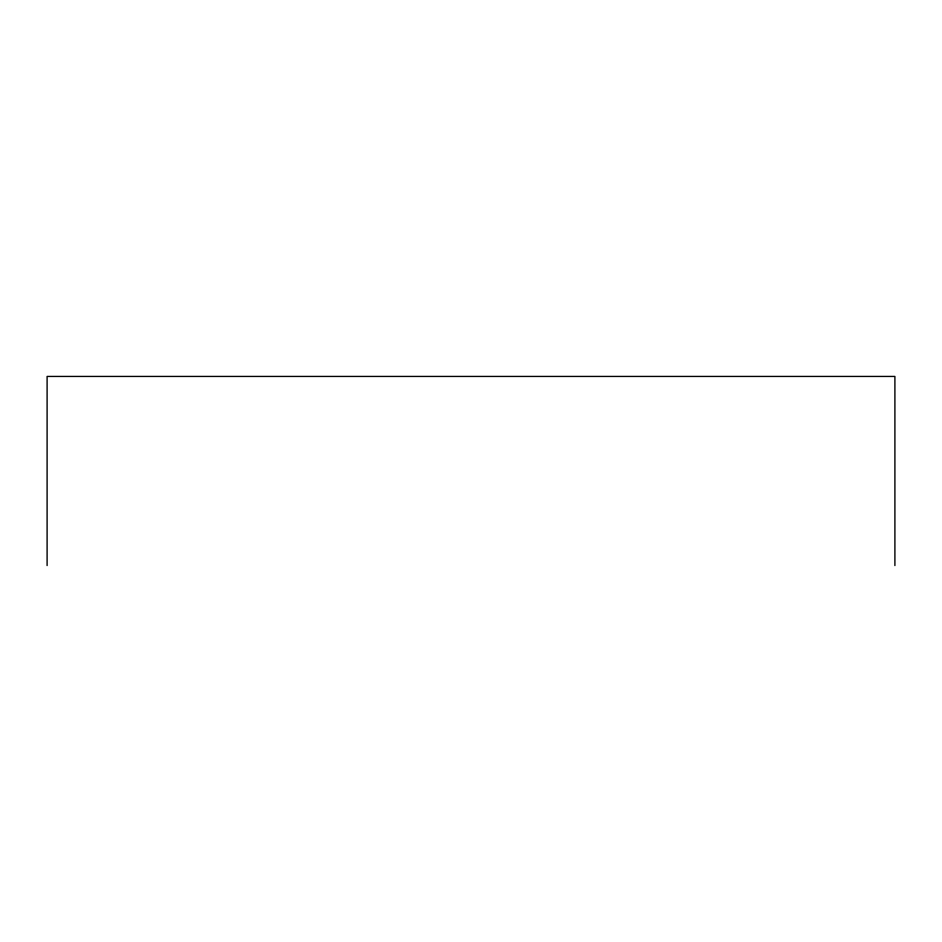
<?xml version="1.0" encoding="UTF-8"?>
<svg xmlns="http://www.w3.org/2000/svg" width="942" height="942" viewBox="0 0 942 942"><rect width="100%" height="100%" fill="white"/><g stroke="black" fill="none" stroke-linecap="round" stroke-linejoin="round"><path stroke-width="1.41" d="M894.9 565.565L894.9 376.435L47.1 376.435L47.1 565.565"/></g></svg>
